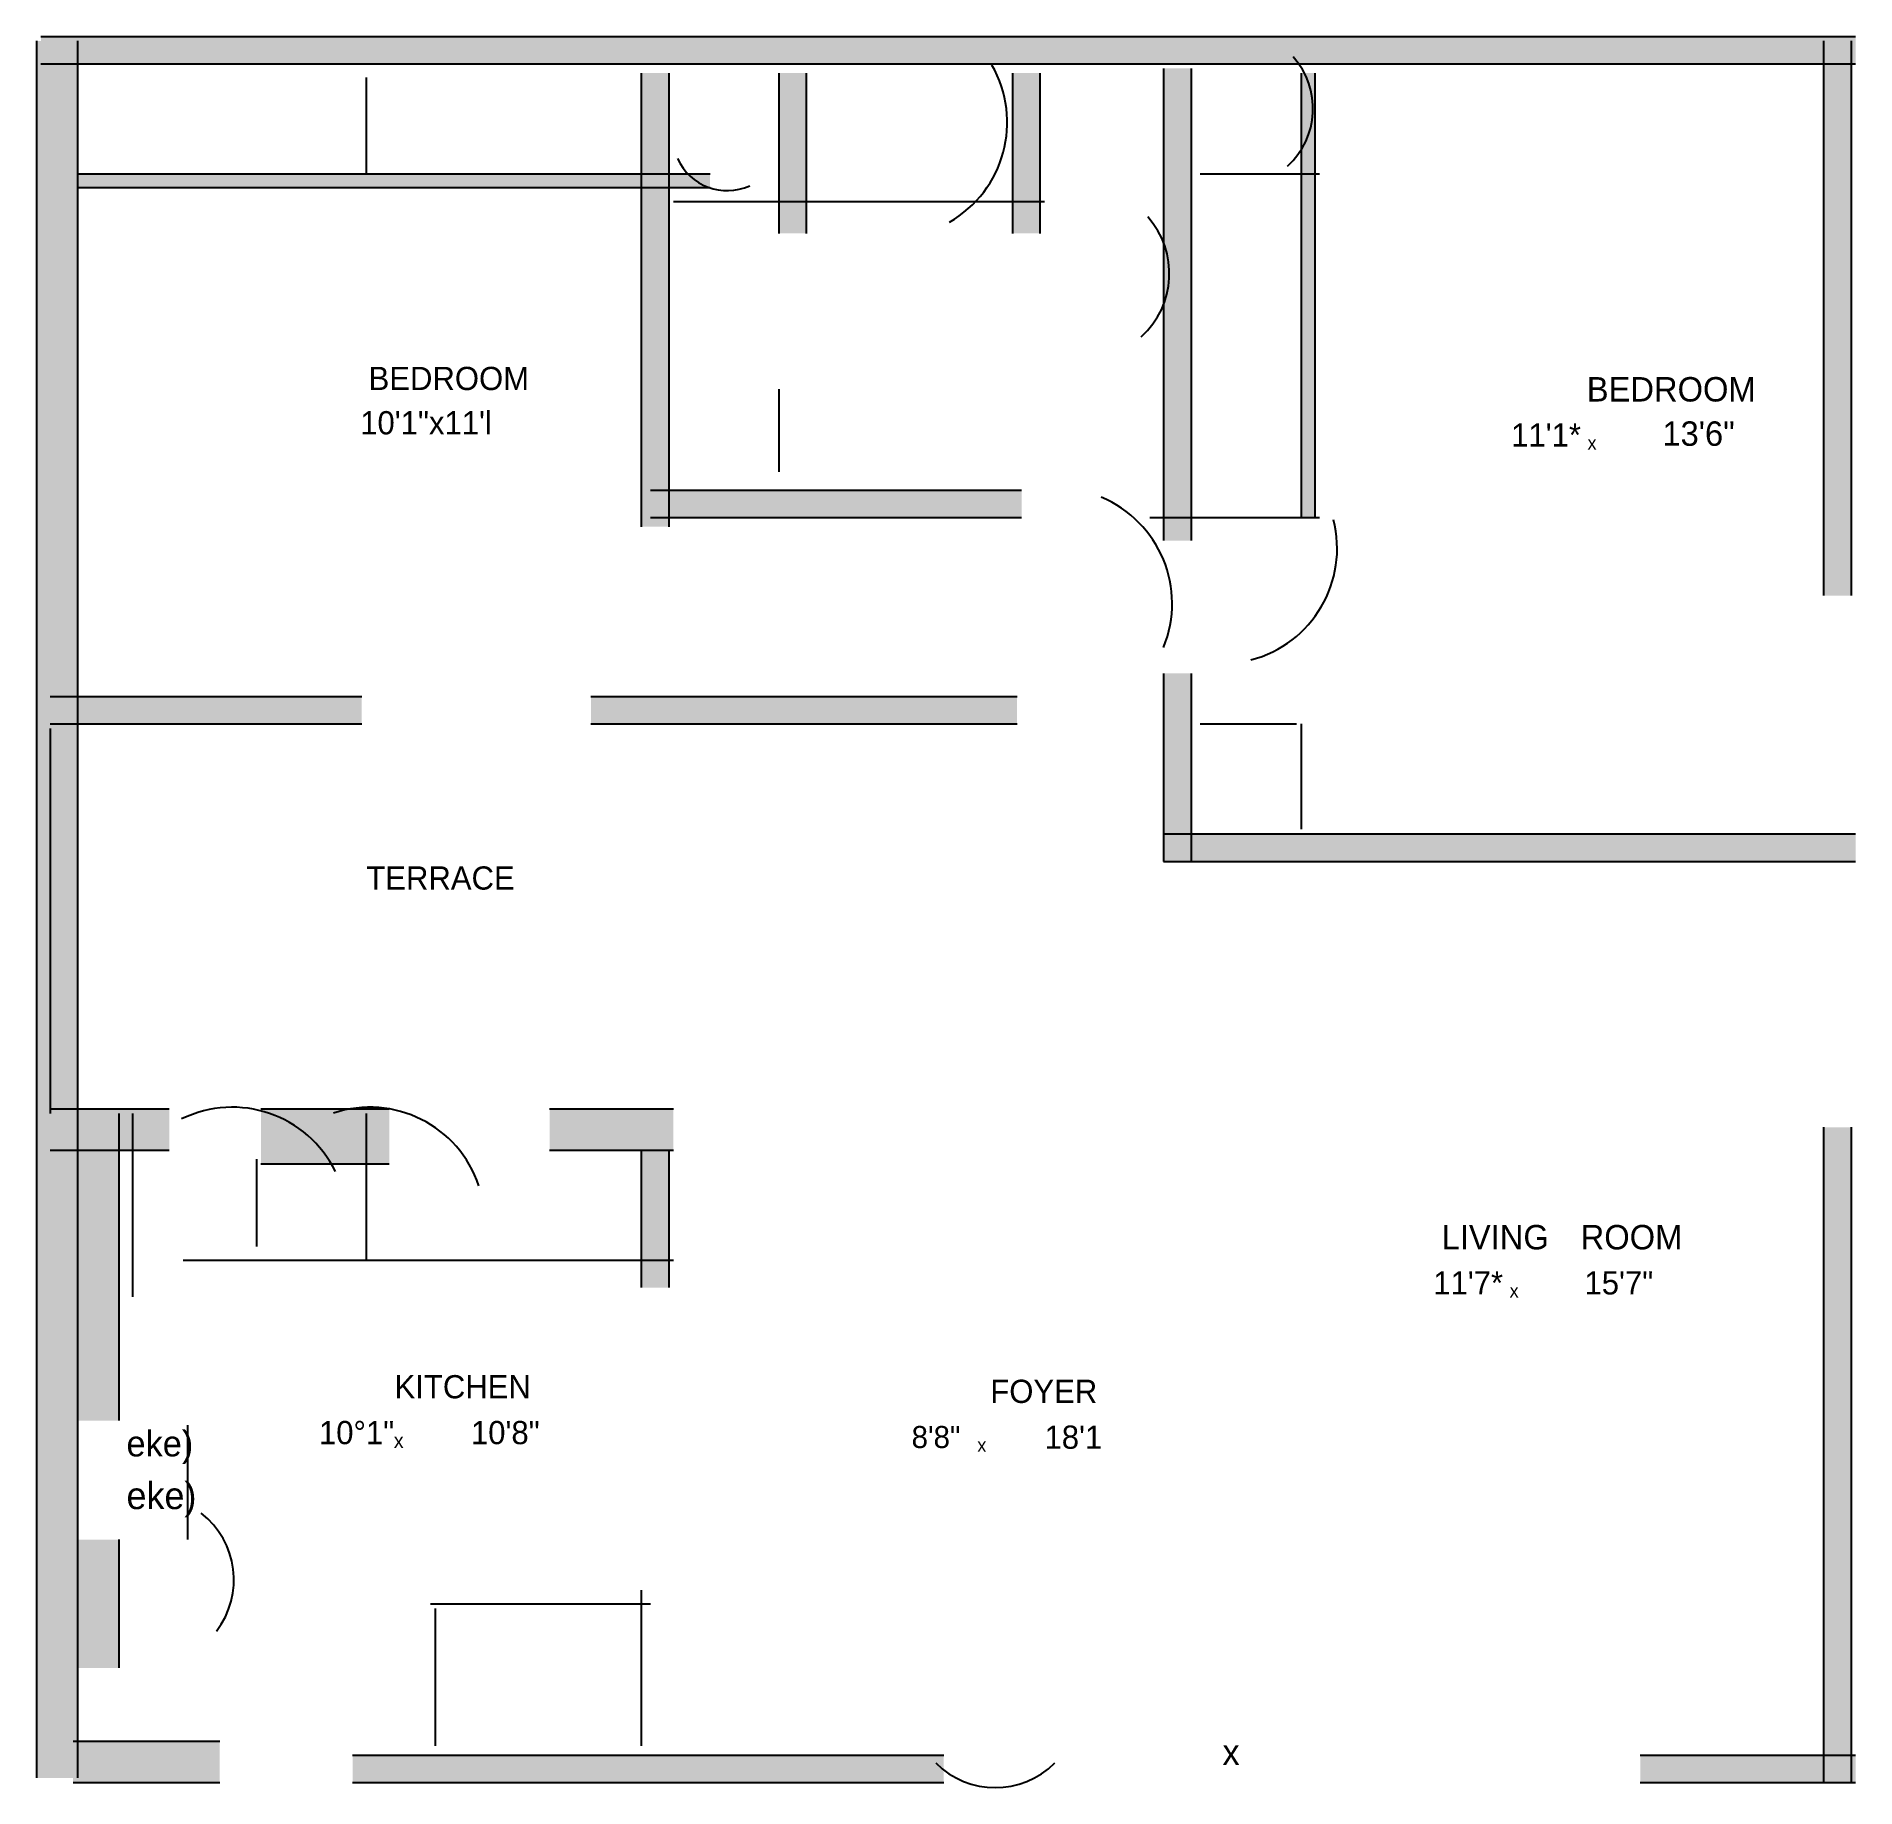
# Model space of a CAD drawing. Header units: inches. Extents: x 115 to 475, y 85 to 433.
import ezdxf

# ---------------------------------------------------------------- set-up
doc = ezdxf.new("R2010")
doc.units = ezdxf.units.IN
for name, color, linetype in [('DOORS', 5, 'Continuous'), ('FLOOR-LINES', 8, 'Continuous'), ('TEXT', 2, 'Continuous'), ('WALLS', 7, 'Continuous')]:
    doc.layers.add(name, color=color, linetype=linetype)

msp = doc.modelspace()

# ---------------------------------------------------------------- hatches: boundary and pattern name
at = {"layer": 'WALLS'}
h = msp.add_hatch(color=7, dxfattribs=at)
h.dxf.hatch_style = 1
h.paths.add_polyline_path([(114.5455, 431.8182), (114.5455, 87.2727), (122.7273, 87.2727), (122.7273, 431.8182)])
h = msp.add_hatch(color=7, dxfattribs=at)
h.dxf.hatch_style = 1
h.paths.add_polyline_path([(115.4545, 432.7273), (475.4545, 432.7273), (475.4545, 427.2727), (115.4545, 427.2727)])
h = msp.add_hatch(color=7, dxfattribs=at)
h.dxf.hatch_style = 1
h.paths.add_polyline_path([(469.0909, 431.8182), (469.0909, 321.8182), (474.5455, 321.8182), (474.5455, 431.8182)])
h = msp.add_hatch(color=7, dxfattribs=at)
h.dxf.hatch_style = 1
h.paths.add_polyline_path([(338.1818, 426.3636), (338.1818, 332.7273), (343.6364, 332.7273), (343.6364, 426.3636)])
h = msp.add_hatch(color=7, dxfattribs=at)
h.dxf.hatch_style = 1
h.paths.add_polyline_path([(234.5455, 425.4545), (234.5455, 335.4545), (240, 335.4545), (240, 425.4545)])
h = msp.add_hatch(color=7, dxfattribs=at)
h.dxf.hatch_style = 1
h.paths.add_polyline_path([(261.8182, 425.4545), (261.8182, 393.6364), (267.2727, 393.6364), (267.2727, 425.4545)])
h = msp.add_hatch(color=7, dxfattribs=at)
h.dxf.hatch_style = 1
h.paths.add_polyline_path([(308.1818, 425.4545), (308.1818, 393.6364), (313.6364, 393.6364), (313.6364, 425.4545)])
h = msp.add_hatch(color=7, dxfattribs=at)
h.dxf.hatch_style = 1
h.paths.add_polyline_path([(365.4545, 425.4545), (365.4545, 337.2727), (368.1818, 337.2727), (368.1818, 425.4545)])
h = msp.add_hatch(color=7, dxfattribs=at)
h.dxf.hatch_style = 1
h.paths.add_polyline_path([(122.7273, 405.4545), (248.1818, 405.4545), (248.1818, 402.7273), (122.7273, 402.7273)])
h = msp.add_hatch(color=7, dxfattribs=at)
h.dxf.hatch_style = 1
h.paths.add_polyline_path([(236.3636, 342.7273), (310, 342.7273), (310, 337.2727), (236.3636, 337.2727)])
h = msp.add_hatch(color=7, dxfattribs=at)
h.dxf.hatch_style = 1
h.paths.add_polyline_path([(338.1818, 306.3636), (338.1818, 269.0909), (343.6364, 269.0909), (343.6364, 306.3636)])
h = msp.add_hatch(color=7, dxfattribs=at)
h.dxf.hatch_style = 1
h.paths.add_polyline_path([(117.2727, 301.8182), (179.0909, 301.8182), (179.0909, 296.3636), (117.2727, 296.3636)])
h = msp.add_hatch(color=7, dxfattribs=at)
h.dxf.hatch_style = 1
h.paths.add_polyline_path([(224.5455, 301.8182), (309.0909, 301.8182), (309.0909, 296.3636), (224.5455, 296.3636)])
h = msp.add_hatch(color=7, dxfattribs=at)
h.dxf.hatch_style = 1
h.paths.add_polyline_path([(338.1818, 274.5455), (475.4545, 274.5455), (475.4545, 269.0909), (338.1818, 269.0909)])
h = msp.add_hatch(color=7, dxfattribs=at)
h.dxf.hatch_style = 1
h.paths.add_polyline_path([(117.2727, 220), (140.9091, 220), (140.9091, 211.8182), (117.2727, 211.8182)])
h = msp.add_hatch(color=7, dxfattribs=at)
h.dxf.hatch_style = 1
h.paths.add_polyline_path([(122.7273, 219.0909), (122.7273, 158.1818), (130.9091, 158.1818), (130.9091, 219.0909)])
h = msp.add_hatch(color=7, dxfattribs=at)
h.dxf.hatch_style = 1
h.paths.add_polyline_path([(159.0909, 220), (184.5455, 220), (184.5455, 209.0909), (159.0909, 209.0909)])
h = msp.add_hatch(color=7, dxfattribs=at)
h.dxf.hatch_style = 1
h.paths.add_polyline_path([(216.3636, 220), (240.9091, 220), (240.9091, 211.8182), (216.3636, 211.8182)])
h = msp.add_hatch(color=7, dxfattribs=at)
h.dxf.hatch_style = 1
h.paths.add_polyline_path([(469.0909, 216.3636), (469.0909, 86.3636), (474.5455, 86.3636), (474.5455, 216.3636)])
h = msp.add_hatch(color=7, dxfattribs=at)
h.dxf.hatch_style = 1
h.paths.add_polyline_path([(234.5455, 211.8182), (234.5455, 184.5455), (240, 184.5455), (240, 211.8182)])
h = msp.add_hatch(color=7, dxfattribs=at)
h.dxf.hatch_style = 1
h.paths.add_polyline_path([(122.7273, 134.5455), (122.7273, 109.0909), (130.9091, 109.0909), (130.9091, 134.5455)])
h = msp.add_hatch(color=7, dxfattribs=at)
h.dxf.hatch_style = 1
h.paths.add_polyline_path([(121.8182, 94.5455), (150.9091, 94.5455), (150.9091, 86.3636), (121.8182, 86.3636)])
h = msp.add_hatch(color=7, dxfattribs=at)
h.dxf.hatch_style = 1
h.paths.add_polyline_path([(177.2727, 91.8182), (294.5455, 91.8182), (294.5455, 86.3636), (177.2727, 86.3636)])
h = msp.add_hatch(color=7, dxfattribs=at)
h.dxf.hatch_style = 1
h.paths.add_polyline_path([(432.7273, 91.8182), (475.4545, 91.8182), (475.4545, 86.3636), (432.7273, 86.3636)])

# ---------------------------------------------------------------- linework, layer by layer
at = {"layer": 'DOORS'}
for centre, radius, start, end in [((284.3182, 415.6818), 22.8182, -60.172915, 29.827085), ((352.5, 418.4091), 15.3182, -48.094058, 41.905942), ((251.5909, 412.9545), 10.8182, -155.556045, -65.556045), ((322.5, 385.6818), 16.8182, -48.094058, 41.905942), ((317.0455, 320.2273), 22.8182, -22.456939, 67.543061), ((349.7727, 331.1364), 22.8182, -75.465545, 14.534455), ((153.4091, 197.5), 22.8182, 26.113913, 116.113913), ((180.6818, 197.5), 22.8182, 18.434949, 108.434949), ((137.0455, 126.5909), 16.6818, -37.647621, 52.352379), ((304.7727, 102.0455), 16.6818, -135, -45)]:
    msp.add_arc(centre, radius, start, end, dxfattribs=at)
at = {"layer": 'FLOOR-LINES'}
for p, q in [((352.7273, 427.2727), (468.1818, 427.2727)), ((180, 424.5455), (180, 405.4545)), ((345.4545, 405.4545), (369.0909, 405.4545)), ((240.9091, 400), (314.5455, 400)), ((261.8182, 362.7273), (261.8182, 346.3636)), ((335.4545, 337.2727), (369.0909, 337.2727)), ((345.4545, 296.3636), (364.5455, 296.3636)), ((365.4545, 296.3636), (365.4545, 275.4545)), ((117.2727, 295.4545), (117.2727, 219.0909)), ((133.6364, 219.0909), (133.6364, 182.7273)), ((180, 219.0909), (180, 190)), ((158.1818, 210), (158.1818, 192.7273)), ((143.6364, 190), (240.9091, 190)), ((144.5455, 157.2727), (144.5455, 134.5455)), ((234.5455, 124.5455), (234.5455, 93.6364)), ((192.7273, 121.8182), (236.3636, 121.8182)), ((193.6364, 120.9091), (193.6364, 93.6364))]:
    msp.add_line(p, q, dxfattribs=at)
at = {"layer": 'WALLS'}
for p, q in [((114.5455, 431.8182), (114.5455, 87.2727)), ((115.4545, 432.7273), (475.4545, 432.7273)), ((122.7273, 431.8182), (122.7273, 87.2727)), ((469.0909, 431.8182), (469.0909, 321.8182)), ((474.5455, 431.8182), (474.5455, 321.8182)), ((115.4545, 427.2727), (475.4545, 427.2727)), ((338.1818, 426.3636), (338.1818, 332.7273)), ((343.6364, 426.3636), (343.6364, 332.7273)), ((234.5455, 425.4545), (234.5455, 335.4545)), ((240, 425.4545), (240, 335.4545)), ((261.8182, 425.4545), (261.8182, 393.6364)), ((267.2727, 425.4545), (267.2727, 393.6364)), ((308.1818, 425.4545), (308.1818, 393.6364)), ((313.6364, 425.4545), (313.6364, 393.6364)), ((365.4545, 425.4545), (365.4545, 337.2727)), ((368.1818, 425.4545), (368.1818, 337.2727)), ((122.7273, 405.4545), (248.1818, 405.4545)), ((122.7273, 402.7273), (248.1818, 402.7273)), ((236.3636, 342.7273), (310, 342.7273)), ((236.3636, 337.2727), (310, 337.2727)), ((338.1818, 306.3636), (338.1818, 269.0909)), ((343.6364, 306.3636), (343.6364, 269.0909)), ((117.2727, 301.8182), (179.0909, 301.8182)), ((224.5455, 301.8182), (309.0909, 301.8182)), ((117.2727, 296.3636), (179.0909, 296.3636)), ((224.5455, 296.3636), (309.0909, 296.3636)), ((338.1818, 274.5455), (475.4545, 274.5455)), ((338.1818, 269.0909), (475.4545, 269.0909)), ((117.2727, 220), (140.9091, 220)), ((122.7273, 219.0909), (122.7273, 158.1818)), ((130.9091, 219.0909), (130.9091, 158.1818)), ((159.0909, 220), (184.5455, 220)), ((216.3636, 220), (240.9091, 220)), ((469.0909, 216.3636), (469.0909, 86.3636)), ((474.5455, 216.3636), (474.5455, 86.3636)), ((117.2727, 211.8182), (140.9091, 211.8182)), ((216.3636, 211.8182), (240.9091, 211.8182)), ((234.5455, 211.8182), (234.5455, 184.5455)), ((240, 211.8182), (240, 184.5455)), ((159.0909, 209.0909), (184.5455, 209.0909)), ((122.7273, 134.5455), (122.7273, 109.0909)), ((130.9091, 134.5455), (130.9091, 109.0909)), ((121.8182, 94.5455), (150.9091, 94.5455)), ((177.2727, 91.8182), (294.5455, 91.8182)), ((432.7273, 91.8182), (475.4545, 91.8182)), ((121.8182, 86.3636), (150.9091, 86.3636)), ((177.2727, 86.3636), (294.5455, 86.3636)), ((432.7273, 86.3636), (475.4545, 86.3636))]:
    msp.add_line(p, q, dxfattribs=at)

# ---------------------------------------------------------------- texts
at = {"layer": 'TEXT'}
for s, height, p in [('BEDROOM', 4.60606, (180.4545, 362.5758)), ('BEDROOM', 4.84848, (422.1212, 360.303)), ('10\'1"x11\'l', 4.60606, (178.7879, 353.7879)), ("11'1*", 4.60606, (407.1212, 351.3636)), ('13\'6"', 4.84848, (437.1212, 351.5152)), ('x', 2.6667, (422.2727, 350.7576)), ('TERRACE', 4.60606, (180, 263.4848)), ('LIVING', 4.84848, (393.3333, 192.1212)), ('ROOM', 4.84848, (420.9091, 192.1212)), ("11'7*", 4.60606, (391.6667, 183.1818)), ('15\'7"', 4.60606, (421.6667, 183.1818)), ('x', 2.6667, (406.8182, 182.5758)), ('KITCHEN', 4.60606, (185.6061, 162.5758)), ('FOYER', 4.60606, (303.7879, 161.6667)), ('eke)', 5.09091, (132.4242, 151.0606)), ('10°1"', 4.60606, (170.6061, 153.4848)), ('10\'8"', 4.60606, (200.7576, 153.4848)), ('8\'8"', 4.36364, (288.1818, 152.7273)), ("18'1", 4.60606, (314.5455, 152.5758)), ('x', 2.9091, (185.4545, 152.7273)), ('x', 2.6667, (301.2121, 151.9697)), ('eke)', 5.33333, (132.4242, 140.6061)), ('x', 5.0909, (349.8485, 89.8485))]:
    msp.add_text(s, height=height, dxfattribs=at).set_placement(p)

doc.saveas('drawing.dxf')
